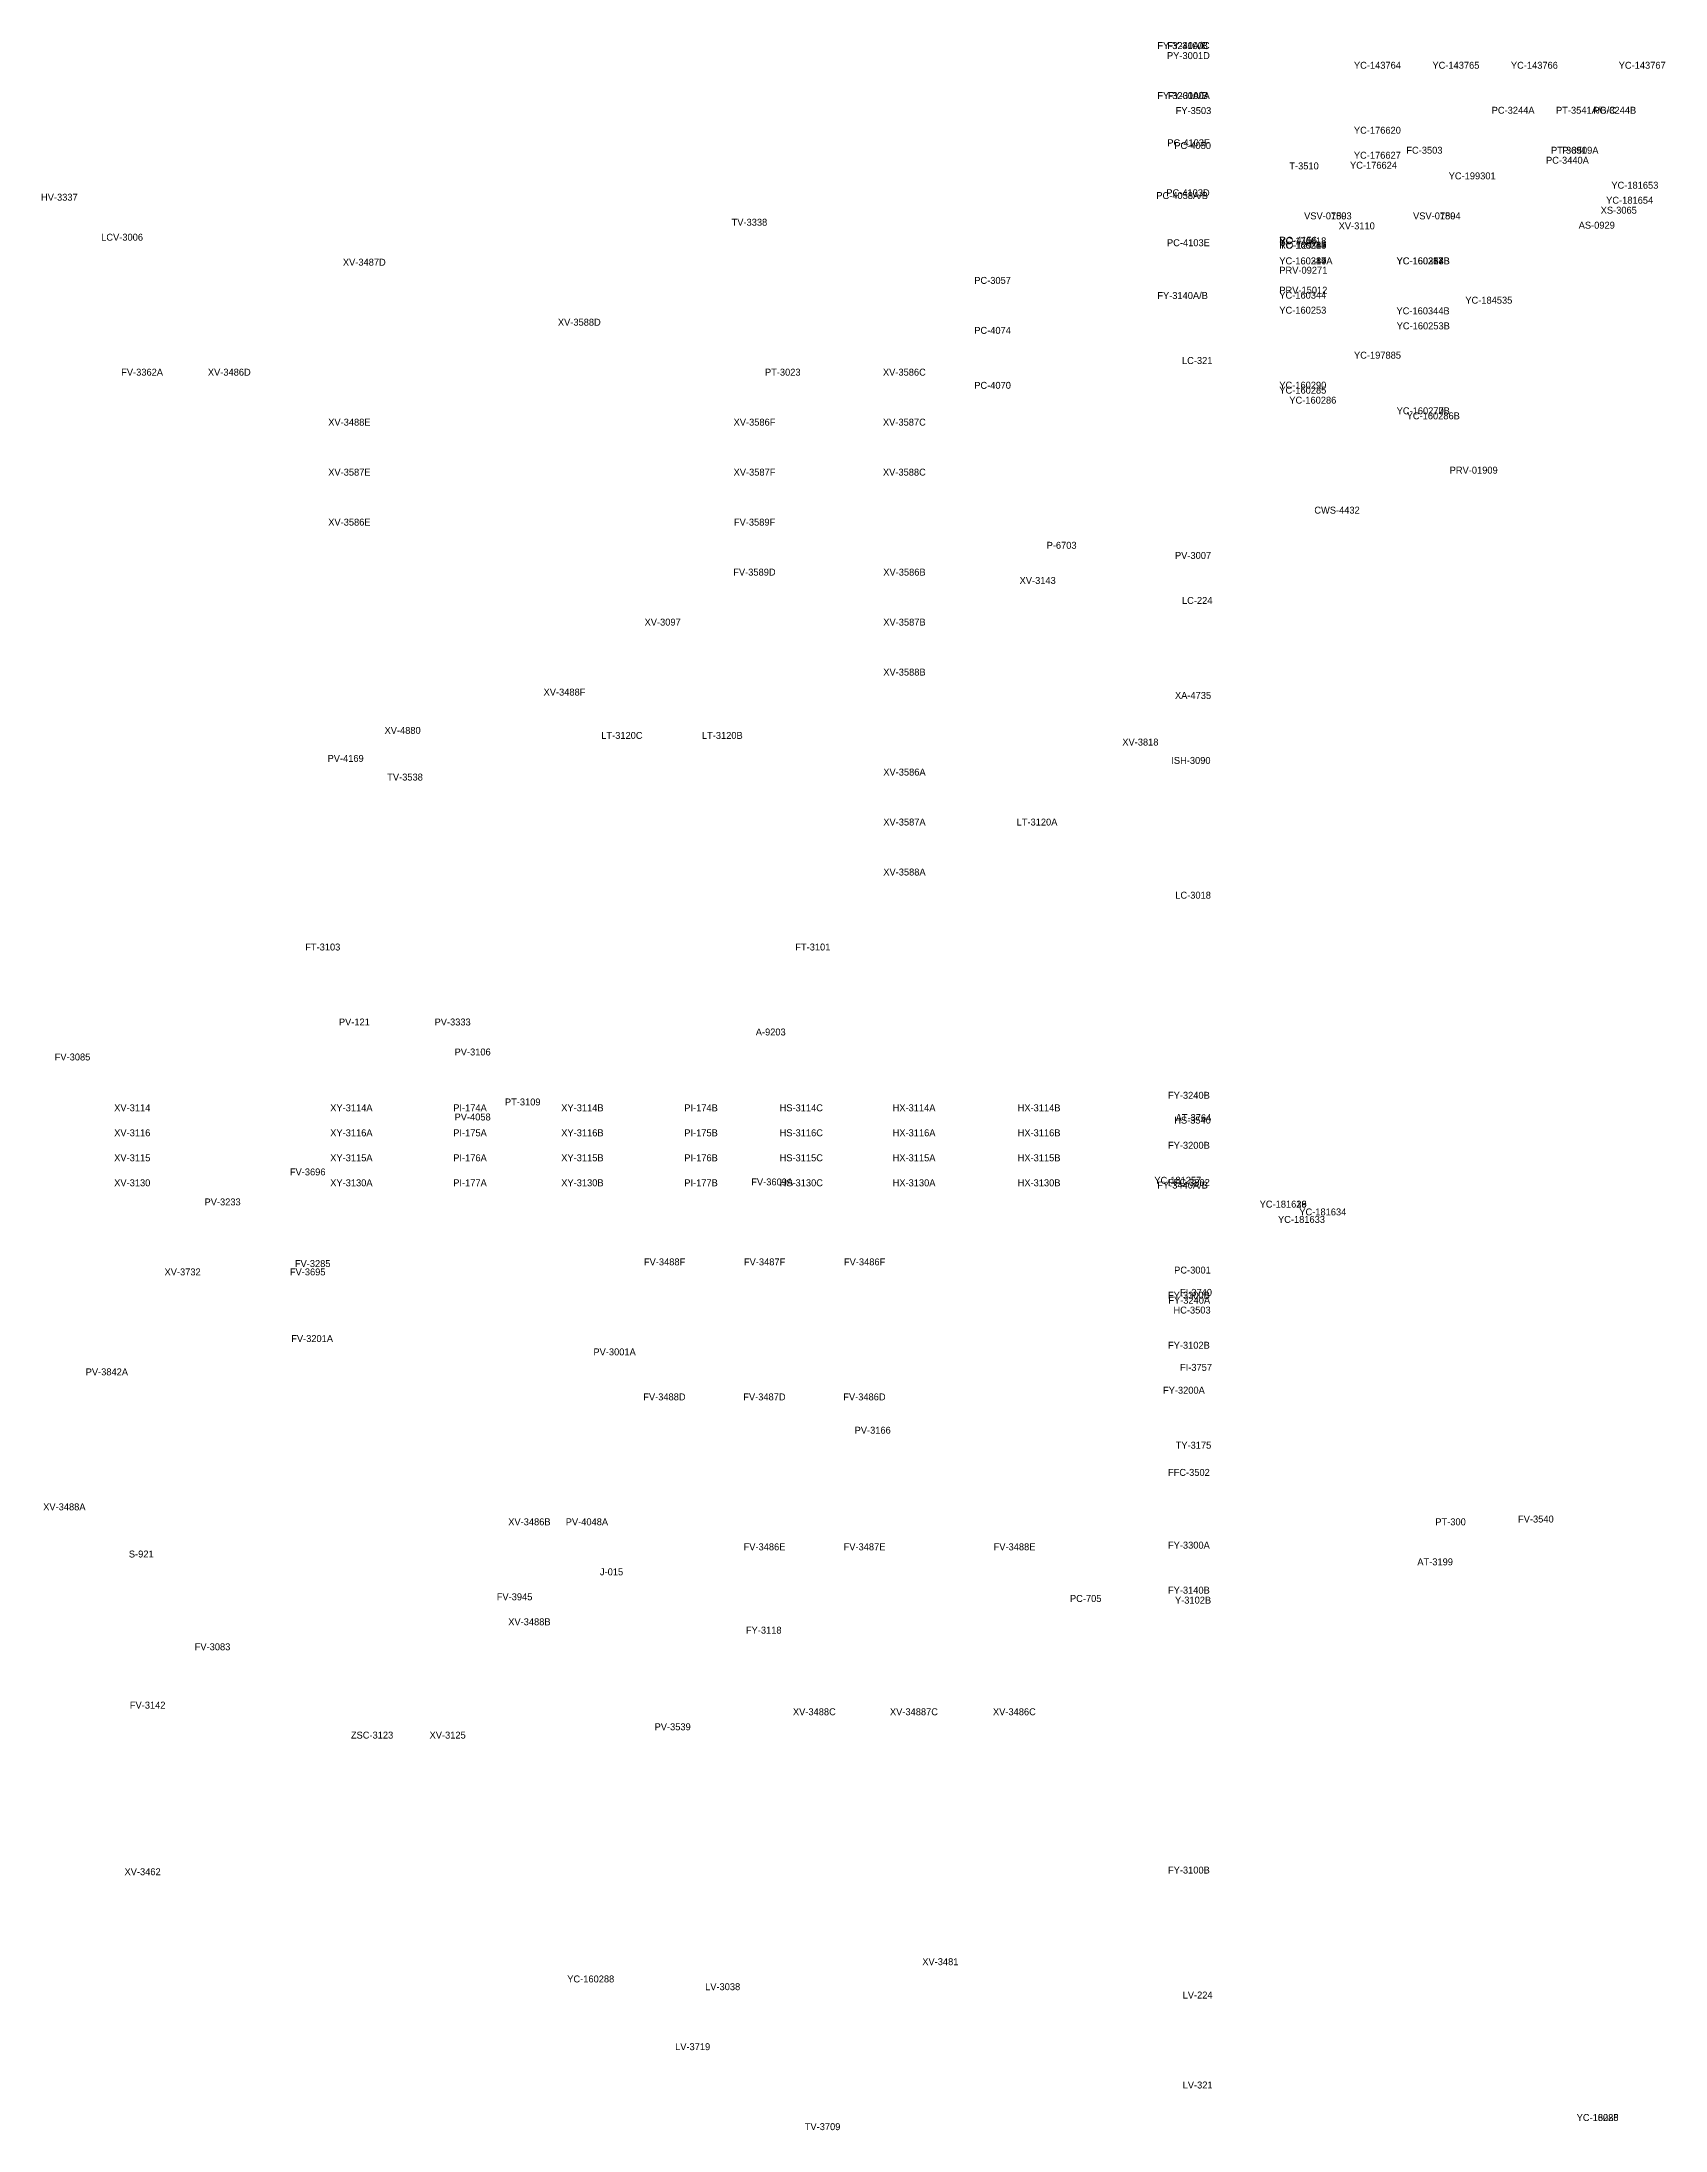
# Model space of a CAD drawing. Header units: metres. Extents: x 0 to 1151, y 0 to 778.
# Drawn here: x 566 to 1151, y 16 to 768 of the extents above; entities that cross this region are included whole.
import ezdxf

# ---------------------------------------------------------------- set-up
doc = ezdxf.new("R2010")
doc.units = ezdxf.units.M
doc.layers.add('REVIEW', color=1, linetype='Continuous')

msp = doc.modelspace()

# ---------------------------------------------------------------- texts
at = {"layer": 'REVIEW', "char_height": 2.5, "attachment_point": 1}
for s, insert in [('FY-3240A/B', (967.68, 767.9)), ('FY-3100C', (971.28, 767.9)), ('PY-3001D', (971.16, 764.3)), ('YC-143764', (1038.46, 760.82)), ('YC-143765', (1066.71, 760.82)), ('YC-143766', (1094.96, 760.82)), ('YC-143767', (1133.76, 760.82)), ('FY-3200A/B', (967.68, 749.9)), ('FY-3100A', (971.52, 749.9)), ('PC-3244A', (1088.04, 744.62)), ('PT-3541A/B/C', (1111.2, 744.62)), ('PC-3244B', (1124.64, 744.62)), ('FY-3503', (974.28, 744.5)), ('YC-176620', (1038.45, 737.42)), ('PC-4103F', (971.28, 732.91)), ('PC-4050', (973.8, 731.9)), ('FC-3503', (1057.32, 730.22)), ('PT-3691', (1109.4, 730.22)), ('P-3509A', (1113.48, 730.22)), ('T-3510', (1015.2, 724.58)), ('YC-176624', (1037.04, 724.82)), ('YC-176627', (1038.44, 728.42)), ('PC-3440A', (1107.6, 726.62)), ('PC-4103D', (970.92, 714.91)), ('YC-199301', (1072.56, 720.98)), ('YC-181653', (1131.12, 717.62)), ('HV-3337', (565.86, 713.3)), ('PC-4058A/B', (967.32, 713.9)), ('XS-3065', (1127.28, 708.62)), ('YC-181654', (1129.25, 712.22)), ('TV-3338', (814.44, 704.29)), ('VSV-07803', (1020.53, 706.58)), ('VSV-01593', (1020.53, 706.58)), ('XV-3110', (1032.96, 702.98)), ('VSV-07804', (1059.74, 706.58)), ('VSV-01594', (1059.74, 706.58)), ('AS-0929', (1119.36, 703.22)), ('LCV-3006', (587.52, 698.9)), ('PC-4103E', (971.16, 696.91)), ('YC-176618', (1011.6, 697.58)), ('YC-160254', (1011.6, 696.02)), ('YC-160263', (1011.6, 696.02)), ('YC-160284', (1011.6, 696.02)), ('YC-160317', (1011.6, 696.02)), ('YC-160340', (1011.6, 696.02)), ('RO-4156', (1011.6, 697.82)), ('RO-129', (1011.6, 696.02)), ('XV-3487D', (674.52, 689.9)), ('YC-160284A', (1011.6, 690.38)), ('YC-160317A', (1011.6, 690.38)), ('YC-160340A', (1011.6, 690.38)), ('PRV-09271', (1011.6, 687.02)), ('YC-160284B', (1053.77, 690.38)), ('YC-160317B', (1053.77, 690.38)), ('YC-160254B', (1053.84, 690.38)), ('YC-160263B', (1053.84, 690.38)), ('PC-3057', (901.79, 683.36)), ('FY-3140A/B', (967.68, 677.9)), ('YC-160344', (1011.6, 678.02)), ('PRV-15012', (1011.6, 679.82)), ('YC-160253', (1011.6, 672.62)), ('YC-160344B', (1053.77, 672.38)), ('YC-184535', (1078.56, 676.22)), ('XV-3588D', (751.92, 668.3)), ('PC-4074', (901.79, 665.36)), ('YC-160253B', (1053.84, 666.98)), ('LC-321', (976.56, 654.5)), ('YC-197885', (1038.48, 656.42)), ('FV-3362A', (594.72, 650.3)), ('XV-3486D', (625.92, 650.3)), ('PT-3023', (826.44, 650.3)), ('XV-3586C', (868.92, 650.3)), ('PC-4070', (901.79, 645.56)), ('YC-160290', (1011.6, 645.62)), ('YC-160285', (1011.6, 643.82)), ('YC-160286', (1015.2, 640.22)), ('XV-3488E', (669.24, 632.3)), ('XV-3586F', (815.16, 632.3)), ('XV-3587C', (868.92, 632.3)), ('YC-160270B', (1053.84, 636.38)), ('YC-160277B', (1053.84, 636.38)), ('YC-160286B', (1057.44, 634.58)), ('XV-3587E', (669.24, 614.3)), ('XV-3587F', (815.16, 614.3)), ('XV-3588C', (868.92, 614.3)), ('PRV-01909', (1072.92, 615.02)), ('XV-3586E', (669.24, 596.3)), ('FV-3589F', (815.28, 596.3)), ('CWS-4432', (1024.2, 600.62)), ('P-6703', (927.84, 587.96)), ('PV-3007', (974.04, 584.3)), ('FV-3589D', (815.04, 578.3)), ('XV-3586B', (869.04, 578.3)), ('XV-3143', (918.12, 575.3)), ('LC-224', (976.56, 568.1)), ('XV-3097', (783.12, 560.3)), ('XV-3587B', (869.04, 560.3)), ('XV-3588B', (869.04, 542.3)), ('XV-3488F', (746.76, 535.1)), ('XA-4735', (974.04, 533.9)), ('XV-4880', (689.52, 521.3)), ('LT-3120C', (767.52, 519.5)), ('LT-3120B', (803.76, 519.5)), ('XV-3818', (955.08, 517.1)), ('PV-4169', (669, 511.22)), ('TV-3538', (690.48, 504.5)), ('XV-3586A', (869.04, 506.3)), ('ISH-3090', (972.72, 510.5)), ('XV-3587A', (869.04, 488.3)), ('LT-3120A', (917.04, 488.3)), ('XV-3588A', (869.04, 470.3)), ('LC-3018', (974.15, 461.96)), ('FT-3103', (660.96, 443.3)), ('FT-3101', (837.36, 443.3)), ('PV-121', (673.08, 416.3)), ('PV-3333', (707.52, 416.3)), ('A-9203', (823.14, 412.7)), ('FV-3085', (570.78, 403.7)), ('PV-3106', (714.72, 405.5)), ('XV-3114', (592.2, 385.39)), ('XY-3114A', (669.96, 385.39)), ('PI-174A', (714.24, 385.39)), ('PT-3109', (732.84, 387.5)), ('XY-3114B', (753.12, 385.39)), ('PI-174B', (797.4, 385.39)), ('HS-3114C', (831.72, 385.39)), ('HX-3114A', (872.4, 385.39)), ('HX-3114B', (917.4, 385.39)), ('FY-3240B', (971.52, 389.9)), ('XV-3116', (592.2, 376.39)), ('XY-3116A', (669.96, 376.39)), ('PI-175A', (714.24, 376.39)), ('PV-4058', (714.72, 382.09)), ('XY-3116B', (753.12, 376.39)), ('PI-175B', (797.4, 376.39)), ('HS-3116C', (831.72, 376.39)), ('HX-3116A', (872.4, 376.39)), ('HX-3116B', (917.4, 376.39)), ('HS-3540', (973.78, 380.96)), ('AT-3764', (974.28, 381.86)), ('FY-3200B', (971.52, 371.9)), ('XV-3115', (592.2, 367.39)), ('FV-3696', (655.44, 362.3)), ('XY-3115A', (669.96, 367.39)), ('PI-176A', (714.24, 367.39)), ('XY-3115B', (753.12, 367.39)), ('PI-176B', (797.4, 367.39)), ('HS-3115C', (831.72, 367.39)), ('HX-3115A', (872.4, 367.39)), ('HX-3115B', (917.4, 367.39)), ('XV-3130', (592.2, 358.39)), ('XY-3130A', (669.96, 358.39)), ('PI-177A', (714.24, 358.39)), ('XY-3130B', (753.12, 358.39)), ('PI-177B', (797.4, 358.39)), ('FV-3609A', (821.52, 358.7)), ('HS-3130C', (831.72, 358.39)), ('HX-3130A', (872.4, 358.39)), ('HX-3130B', (917.4, 358.39)), ('YC-181257', (966.6, 359.3)), ('FY-3440A/B', (967.67, 357.56)), ('FFC-3302', (971.52, 358.51)), ('PV-3233', (624.72, 351.5)), ('YC-181619', (1004.52, 350.71)), ('YC-181626', (1004.52, 350.71)), ('YC-181638', (1004.52, 350.71)), ('YC-181634', (1018.8, 347.9)), ('YC-181633', (1011.12, 345.2)), ('XV-3732', (610.32, 326.3)), ('FV-3695', (655.44, 326.3)), ('FV-3285', (657.24, 329.3)), ('FV-3488F', (782.88, 329.9)), ('FV-3487F', (818.88, 329.9)), ('FV-3486F', (854.88, 329.9)), ('PC-3001', (973.74, 326.96)), ('FY-3300B', (971.52, 317.9)), ('FY-3240A', (971.64, 316.1)), ('FI-3740', (975.84, 318.93)), ('HC-3503', (973.5, 312.56)), ('FV-3201A', (655.92, 302.3)), ('PV-3001A', (764.7, 297.5)), ('FY-3102B', (971.52, 299.9)), ('PV-3842A', (581.94, 290.3)), ('FI-3757', (975.84, 291.93)), ('FV-3488D', (782.64, 281.3)), ('FV-3487D', (818.64, 281.3)), ('FV-3486D', (854.64, 281.3)), ('FY-3200A', (969.72, 283.7)), ('PV-3166', (858.72, 269.3)), ('TY-3175', (974.28, 263.9)), ('FFC-3502', (971.52, 254.11)), ('XV-3488A', (566.64, 241.7)), ('XV-3486B', (734.04, 236.3)), ('PV-4048A', (754.74, 236.3)), ('PT-300', (1067.76, 236.3)), ('FV-3540', (1097.53, 237.31)), ('FV-3486E', (818.76, 227.3)), ('FV-3487E', (854.76, 227.3)), ('FV-3488E', (908.76, 227.3)), ('FY-3300A', (971.52, 227.9)), ('S-921', (597.48, 224.71)), ('J-015', (767.04, 218.3)), ('AT-3199', (1061.28, 221.9)), ('FY-3140B', (971.52, 211.7)), ('FV-3945', (729.9, 209.3)), ('PC-705', (936.24, 208.7)), ('Y-3102B', (974.04, 208.1)), ('XV-3488B', (734.04, 200.3)), ('FY-3118', (819.6, 197.3)), ('FV-3083', (621.18, 191.3)), ('FV-3142', (597.84, 170.3)), ('XV-3488C', (836.52, 167.9)), ('XV-34887C', (871.44, 167.9)), ('XV-3486C', (908.52, 167.9)), ('ZSC-3123', (677.4, 159.5)), ('XV-3125', (705.72, 159.5)), ('PV-3539', (786.72, 162.5)), ('XV-3462', (595.92, 110.3)), ('FY-3100B', (971.52, 110.9)), ('XV-3481', (883.08, 77.9)), ('YC-160288', (755.28, 71.69)), ('LV-3038', (804.9, 68.9)), ('LV-224', (976.8, 65.9)), ('LV-3719', (794.1, 47.3)), ('LV-321', (976.8, 33.5)), ('TV-3709', (840.78, 18.5)), ('YC-16025', (1118.64, 21.78)), ('YC-16026', (1118.64, 21.78)), ('YC-18288', (1118.64, 21.78))]:
    msp.add_mtext(s, dxfattribs=dict(at, insert=insert))

doc.saveas('drawing.dxf')
